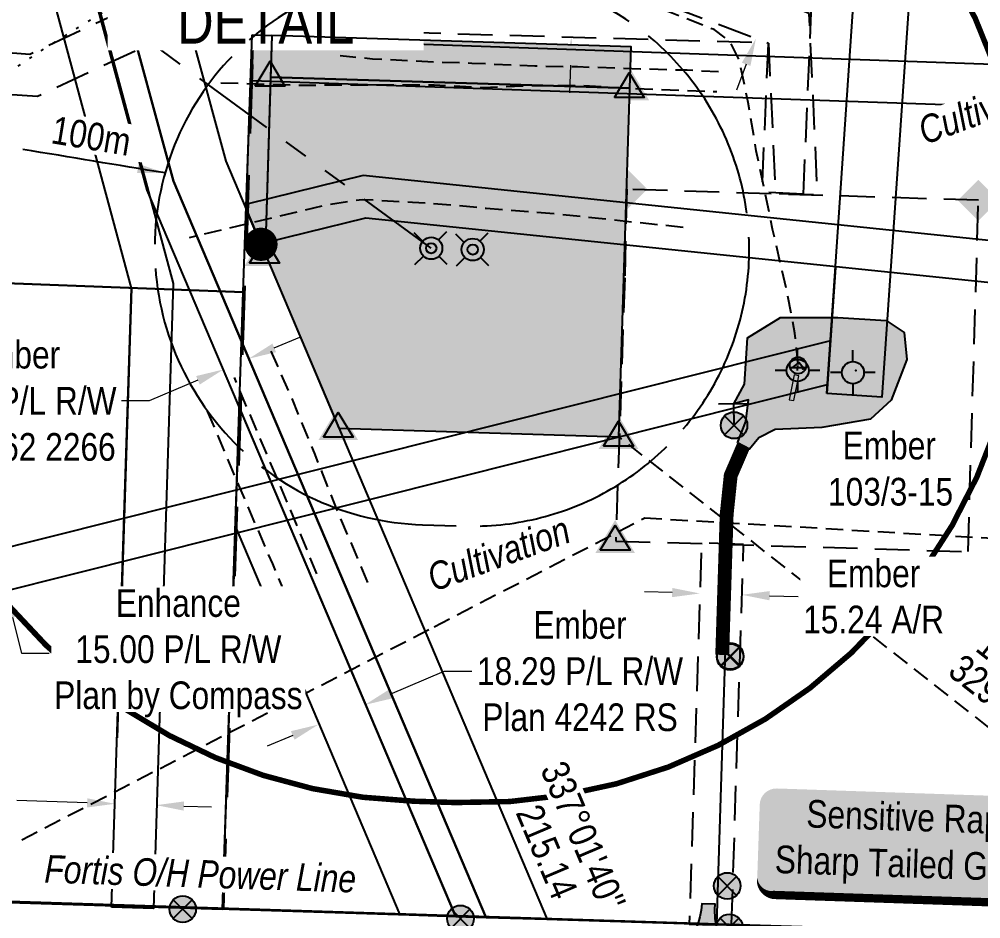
# Model space of a CAD drawing. Extents: x 337584 to 348172, y 5811293 to 5815472.
# Drawn here: x 338047.3 to 338394.9, y 5812002.5 to 5812327.6 of the extents above; entities that cross this region are included whole.
import ezdxf
from ezdxf.enums import TextEntityAlignment as Align

# ---------------------------------------------------------------- set-up
doc = ezdxf.new("R2010")
doc.units = 0
doc.header["$LTSCALE"] = 5
doc.header["$PDSIZE"] = 0.5
for name, pattern in [('foc-ACCESSROAD', [3.75, 2.5, -1.25]), ('foc-BUFFER', [16.75, 15, -1.75]), ('foc-DOT', [1, 0.2, -0.8]), ('foc-DRILLPATH', [14.75, 6, -1.75, 1.75, -1.75, 1.75, -1.75]), ('foc-FLOWLINE', [3.75, 2.5, -1.25]), ('foc-LSD', [8, 5, -3]), ('foc-QUARTERLINE', [33, 25, -3, 2, -3]), ('foc-TIELINE', [1.875, 1.25, -0.625]), ('POWERLINE5', [7.799999999999997, 2.399999999999999, -0.6, 0.6, -0.6, 0.6, -0.6, 2.399999999999999]), ('UG_PIPE', [1.875, 1.25, -0.625])]:
    doc.linetypes.add(name, pattern=pattern)
doc.layers.get('Defpoints').update_dxf_attribs({"color": 9})
for name, color, linetype in [('ABADATA-DRILL', 8, 'foc-DOT'), ('AS-PIPE-AG', 44, 'Continuous'), ('AS-PIPE-UG', 44, 'UG_PIPE'), ('AS-POWER', 104, 'foc-POWER'), ('AS-POWER-EXISTING', 72, 'POWERLINE5'), ('AS-POWER-T', 104, 'Continuous'), ('AS-ROADS', 254, 'Continuous'), ('AS-SYMBOL', 7, 'Continuous'), ('AS-WILDLIFE-BLOCK', 131, 'Continuous'), ('AUX-BUFFER', 7, 'foc-BUFFER'), ('C-AR', 13, 'foc-ACCESSROAD'), ('C-FLOWLINE', 13, 'foc-FLOWLINE'), ('C-RW', 13, 'Continuous'), ('F-RW', 190, 'Continuous'), ('F-WS', 190, 'foc-ACCESSROAD'), ('F-WS-S', 190, 'Continuous'), ('L-BD', 7, 'Continuous'), ('L-DETAIL-T', 3, 'Continuous'), ('L-MON', 1, 'Continuous'), ('L-SEC', 7, 'Continuous'), ('L-SECQ', 8, 'foc-QUARTERLINE'), ('L-SECTION-LSD', 7, 'foc-LSD'), ('L-TIE', 7, 'foc-TIELINE'), ('L-TITLEDB', 4, 'Continuous'), ('P-PDRILLPATH', 12, 'foc-DRILLPATH'), ('P-PROPOSED', 10, 'Continuous'), ('P-PROPOSED-H', 21, 'Continuous'), ('P-TEMP-H', 41, 'Continuous'), ('P-TEMP_WORKSPACE', 46, 'Continuous')]:
    doc.layers.add(name, color=color, linetype=linetype)
for name, color, linetype, lineweight in [('AS-GENERAL', 48, 'Continuous', 18), ('C-AR-T', 13, 'Continuous', 9), ('C-FLOWLINE-T', 13, 'Continuous', 9), ('C-RW-T', 13, 'Continuous', 9), ('F-AR-T', 190, 'Continuous', 9), ('F-RW-T', 190, 'Continuous', 9), ('F-WS-T', 190, 'Continuous', 9), ('T-TEXT', 48, 'Continuous', 18)]:
    doc.layers.add(name, color=color, linetype=linetype, lineweight=lineweight)
doc.layers.add('locations_84f590c8-2a82-4', color=7, linetype='Continuous', plot=False)
doc.styles.add('80', font='ARIALN.TTF', dxfattribs={"height": 10})
doc.styles.add('80CG', font='ARIALN.TTF', dxfattribs={"height": 10})
doc.styles.add('80L', font='ARIALN.TTF', dxfattribs={"height": 10})
doc.styles.add('foc-LtypeFont', font='ARIALN.TTF', dxfattribs={"height": 7.349999999999999})
doc.styles.add('MtXpl_Arial_Narrow', font='ARIALNI.TTF')
doc.linetypes.add('foc-POWER', pattern='A,6,-1,["P",foc-LtypeFont,S=0.2,R=0,X=-0.625,Y=-0.75],-1.239999999999999,4', length=12.24)
doc.linetypes.add('foc-POWER-NOLINE', pattern='A,0,-4,["P",foc-LtypeFont,S=0.2,R=0,X=-0.625,Y=-0.75],-8.24', length=12.24)
doc.dimstyles.new('CG2011', dxfattribs={"dimscale": 5, "dimtxt": 9, "dimasz": 2, "dimexe": 0.2, "dimexo": 0.0625, "dimgap": 0.5, "dimtad": 0, "dimtih": 1, "dimtoh": 1, "dimzin": 0, "dimdsep": 46, "dimtxsty": '80CG', "dimcen": 0.1, "dimse1": 1, "dimse2": 1, "dimclrd": 256, "dimclrt": 256, "dimaunit": 1, "dimadec": 4, "dimazin": 0, "dimtfac": 0.06, "dimtofl": 0, "dimtmove": 0, "dimatfit": 1, "dimfxl": 0.2, "dimtolj": 1, "dimtzin": 0, "dimlwd": -1, "dimarcsym": 0})
doc.dimstyles.new('Compass 5 000', dxfattribs={"dimscale": 5, "dimtxt": 9, "dimasz": 2, "dimexe": 0.2, "dimexo": 0.0625, "dimgap": 0.5, "dimtad": 0, "dimtih": 1, "dimtoh": 1, "dimzin": 0, "dimdsep": 46, "dimtxsty": '80CG', "dimcen": 0.1, "dimse1": 1, "dimse2": 1, "dimclrd": 256, "dimclrt": 256, "dimaunit": 1, "dimadec": 4, "dimazin": 0, "dimtfac": 0.06, "dimtofl": 0, "dimtmove": 0, "dimatfit": 1, "dimfxl": 0.2, "dimtolj": 1, "dimtzin": 0, "dimlwd": -1, "dimarcsym": 0})

# ---------------------------------------------------------------- blocks, each defined once
blk = doc.blocks.new('POWERPOLE')
h = blk.add_hatch(color=255)
edge = h.paths.add_edge_path()
edge.add_arc((0, 0), 0.9600000000000002, 0, 360)
at = {"linetype": 'Continuous'}
for p, q in [((0.678822509938982, -0.678822509938982), (-0.678822509938982, 0.678822509938982)), ((-0.678822509938982, -0.678822509938982), (0.678822509938982, 0.678822509938982))]:
    blk.add_line(p, q, dxfattribs=at)
blk.add_circle((0, 0), 0.9600000000000002, dxfattribs=at)
blk = doc.blocks.new('*U381')
h = blk.add_hatch(color=255)
edge = h.paths.add_edge_path()
edge.add_line((-71.49999999999999, -20), (71.49999999999999, -20))
edge.add_arc((71.49999999999999, -14), 6, 270, 360)
edge.add_line((77.49999999999999, -14), (77.49999999999999, 12.5))
edge.add_arc((71.49999999999999, 12.5), 6, 0, 90)
edge.add_line((71.49999999999999, 18.5), (-71.49999999999999, 18.5))
edge.add_arc((-71.49999999999999, 12.5), 6, 90, 180)
edge.add_line((-77.49999999999999, 12.5), (-77.49999999999999, -14))
edge.add_arc((-71.49999999999999, -14), 6, 180, 270)
at = {"color": 131, "flags": 128}
blk.add_lwpolyline([(-71.49999999999999, -20, 3, 3, 0), (71.49999999999999, -20, 3, 3, 0.414213562373095), (77.49999999999999, -14, 3, 3, 0), (77.49999999999999, 12.5, 3, 0, 0.414213562373095), (71.49999999999999, 18.5, 0, 0, 0), (-71.49999999999999, 18.5, 0, 0, 0.414213562373095), (-77.49999999999999, 12.5, 0, 0, 0), (-77.49999999999999, -14, 0, 3, 0.414213562373095)], format="xyseb", close=True, dxfattribs=at)
at = {"color": 131, "style": '80'}
blk.add_attdef('ENTER_TEXT_001', (-35.98567530695772, -4.996589358799454), '', height=10, dxfattribs=at)
blk = doc.blocks.new('*D388')
at = {"layer": 'C-AR-T', "transparency": 16777216}
for p, q in [((338247.6091068487, 5812345.997399295), (338248.2465243521, 5812367.828407046)), ((338248.2465243521, 5812367.828407046), (338258.2465243521, 5812367.828407046)), ((338246.5876190023, 5812311.012308719), (338246.2957653319, 5812301.016568555))]:
    blk.add_line(p, q, dxfattribs=at)
for points in [[(338245.9431501546, 5812346.046041573), (338249.2750635428, 5812345.948757016), (338247.3172531783, 5812336.001659131)], [(338244.9216623083, 5812311.060950997), (338248.2535756964, 5812310.96366644), (338246.8794726727, 5812321.008048883)]]:
    blk.add_solid(points, dxfattribs=at)
at = {"layer": 'Defpoints', "color": 0, "transparency": 16777216}
for p in [(338174.1727156991, 5812338.13731906), (338247.3172531783, 5812336.001659131), (338173.7349351934, 5812323.143708812)]:
    blk.add_point(p, dxfattribs=at)
at = {"layer": 'C-AR-T', "transparency": 16777216, "insert": (338285.5282433149, 5812367.828407046), "char_height": 10, "attachment_point": 5, "style": '80CG', "bg_fill": 3, "box_fill_scale": 1.1, "bg_fill_color": 256, "bg_fill_true_color": 13158600, "bg_fill_transparency": 0}
blk.add_mtext('\\A1;Enhance\\P15.00 A/R', dxfattribs=at)
blk = doc.blocks.new('*D390')
at = {"layer": 'C-FLOWLINE-T', "transparency": 16777216}
for p, q in [((338322.5331470941, 5812344.252749707), (338350.4858921636, 5812418.391183487)), ((338350.4858921636, 5812418.391183487), (338360.4858921636, 5812418.391183486)), ((338310.1007625312, 5812311.278617207), (338306.5728440967, 5812301.921598905))]:
    blk.add_line(p, q, dxfattribs=at)
for points in [[(338320.9736440436, 5812344.840736112), (338324.0926501446, 5812343.664763301), (338319.0052286596, 5812334.895731404)], [(338308.5412594806, 5812311.866603612), (338311.6602655817, 5812310.690630801), (338313.6286809654, 5812320.63563551)]]:
    blk.add_solid(points, dxfattribs=at)
at = {"layer": 'Defpoints', "color": 0, "transparency": 16777216}
for p in [(338267.393288119, 5812354.355212039), (338262.0167404246, 5812340.095116145), (338319.0052286596, 5812334.895731404)]:
    blk.add_point(p, dxfattribs=at)
at = {"layer": 'C-FLOWLINE-T', "transparency": 16777216, "insert": (338396.1850736099, 5812418.391183486), "char_height": 10, "attachment_point": 5, "style": '80CG', "bg_fill": 3, "box_fill_scale": 1.1, "bg_fill_color": 256, "bg_fill_true_color": 13158600, "bg_fill_transparency": 0}
blk.add_mtext('\\A1;Enhance\\PFlowline R/W', dxfattribs=at)
blk = doc.blocks.new('*D405')
at = {"layer": 'C-RW-T', "transparency": 16777216}
for p, q in [((338036.3386383075, 5812145.262320642), (338033.9031450793, 5812154.96120577)), ((338044.8620692596, 5812111.319390008), (338048.1041999985, 5812098.408225549)), ((338048.1041999985, 5812098.408225549), (338058.1041999983, 5812098.408225549))]:
    blk.add_line(p, q, dxfattribs=at)
for points in [[(338037.9551191623, 5812145.66823618), (338034.7221574525, 5812144.856405105), (338038.7741315358, 5812135.563435514)], [(338046.4785501144, 5812111.725305546), (338043.2455884046, 5812110.91347447), (338042.4265760316, 5812121.018275136)]]:
    blk.add_solid(points, dxfattribs=at)
at = {"layer": 'Defpoints', "color": 0, "transparency": 16777216}
for p in [(338038.7741315358, 5812135.563435514), (338045.7096948039, 5812137.305029227), (338049.3621393, 5812122.75986885)]:
    blk.add_point(p, dxfattribs=at)
at = {"layer": 'C-RW-T', "transparency": 16777216, "insert": (338104.8333950876, 5812098.408225549), "char_height": 10, "attachment_point": 5, "style": '80CG', "bg_fill": 3, "box_fill_scale": 1.1, "bg_fill_color": 256, "bg_fill_true_color": 13158600, "bg_fill_transparency": 0}
blk.add_mtext('\\A1;Enhance\\P15.00 P/L R/W\\PPlan by Compass', dxfattribs=at)
blk = doc.blocks.new('*D407')
at = {"layer": 'Defpoints', "color": 0, "transparency": 16777216}
for p in [(338308.589785613, 5812119.559927159), (338292.6083055693, 5812096.641095581), (338307.8405029225, 5812096.153485295)]:
    blk.add_point(p, dxfattribs=at)
at = {"layer": 'F-AR-T', "transparency": 16777216}
for p, q in [((338283.3627081067, 5812120.367491701), (338273.3678279537, 5812120.687445957)), ((338318.584665766, 5812119.239972902), (338328.8915423757, 5812118.910031074))]:
    blk.add_line(p, q, dxfattribs=at)
for points in [[(338283.4160338161, 5812122.03330506), (338283.3093823973, 5812118.701678342), (338293.3575882597, 5812120.047537445)], [(338318.6379914754, 5812120.905786262), (338318.5313400567, 5812117.574159544), (338308.589785613, 5812119.559927159)]]:
    blk.add_solid(points, dxfattribs=at)
at = {"layer": 'F-AR-T', "transparency": 16777216, "insert": (338356.1732613388, 5812118.910031074), "char_height": 10, "attachment_point": 5, "style": '80CG', "bg_fill": 3, "box_fill_scale": 1.1, "bg_fill_color": 256, "bg_fill_true_color": 13158600, "bg_fill_transparency": 0}
blk.add_mtext('\\A1;Ember\\P15.24 A/R', dxfattribs=at)
blk = doc.blocks.new('*D412')
at = {"layer": 'C-RW-T', "transparency": 16777216}
for p, q in [((338071.8568624763, 5812044.349790416), (338046.4437540677, 5812045.175454332)), ((338106.8360188594, 5812043.213328603), (338116.8307451357, 5812042.888603083))]:
    blk.add_line(p, q, dxfattribs=at)
for points in [[(338071.9109833963, 5812046.015578128), (338071.8027415563, 5812042.684002703), (338081.8515887525, 5812044.025064896)], [(338106.8901397794, 5812044.879116315), (338106.7818979394, 5812041.54754089), (338096.8412925832, 5812043.538054123)]]:
    blk.add_solid(points, dxfattribs=at)
at = {"layer": 'Defpoints', "color": 0, "transparency": 16777216}
for p in [(338083.9287085421, 5812107.95673166), (338098.9184123728, 5812107.469720887), (338081.8515887525, 5812044.025064896)]:
    blk.add_point(p, dxfattribs=at)
at = {"layer": 'C-RW-T', "transparency": 16777216, "insert": (337999.714558979, 5812045.175454332), "char_height": 10, "attachment_point": 5, "style": '80CG', "bg_fill": 3, "box_fill_scale": 1.1, "bg_fill_color": 256, "bg_fill_true_color": 13158600, "bg_fill_transparency": 0}
blk.add_mtext('\\A1;Enhance\\P15.00 P/L R/W\\PPlan by Compass', dxfattribs=at)
blk = doc.blocks.new('*D419')
at = {"layer": 'Defpoints', "color": 0, "transparency": 16777216}
for p in [(338159.0069867156, 5812111.019903115), (338142.1688588893, 5812103.897295076), (338172.230128729, 5812079.759871071)]:
    blk.add_point(p, dxfattribs=at)
at = {"layer": 'F-RW-T', "transparency": 16777216}
for p, q in [((338181.4400397527, 5812083.655707174), (338200.9607509256, 5812091.913060707)), ((338200.9607509256, 5812091.913060707), (338210.9607509261, 5812091.913060707)), ((338146.1820898789, 5812068.741426932), (338136.9721788552, 5812064.845590829))]:
    blk.add_line(p, q, dxfattribs=at)
for points in [[(338180.7907337358, 5812085.190692345), (338182.08934577, 5812082.120722003), (338172.230128729, 5812079.759871071)], [(338145.532783862, 5812070.276412101), (338146.8313958962, 5812067.20644176), (338155.3920009022, 5812072.637263034)]]:
    blk.add_solid(points, dxfattribs=at)
at = {"layer": 'F-RW-T', "transparency": 16777216, "insert": (338250.0466990839, 5812091.913060708), "char_height": 10, "attachment_point": 5, "style": '80CG', "bg_fill": 3, "box_fill_scale": 1.1, "bg_fill_color": 256, "bg_fill_true_color": 13158600, "bg_fill_transparency": 0}
blk.add_mtext('\\A1;Ember\\P18.29 P/L R/W\\PPlan 4242 RS', dxfattribs=at)
blk = doc.blocks.new('*D422')
at = {"layer": 'Defpoints', "color": 0, "transparency": 16777216}
for p in [(338369.4447753379, 5812341.07832193), (338348.971192328, 5812334.713996523), (338368.9171447806, 5812333.35190423)]:
    blk.add_point(p, dxfattribs=at)
at = {"layer": 'F-RW-T', "transparency": 16777216}
for p, q in [((338339.5220586936, 5812343.121719047), (338329.5452945019, 5812343.803023872)), ((338379.4215395296, 5812340.397017106), (338419.6496569382, 5812337.64987285))]:
    blk.add_line(p, q, dxfattribs=at)
for points in [[(338339.6356094977, 5812344.78451308), (338339.4085078897, 5812341.458925015), (338349.4988228853, 5812342.440414224)], [(338379.5350903337, 5812342.059811139), (338379.3079887257, 5812338.734223074), (338369.4447753379, 5812341.07832193)]]:
    blk.add_solid(points, dxfattribs=at)
at = {"layer": 'F-RW-T', "transparency": 16777216, "insert": (338459.1892203761, 5812337.64987285), "char_height": 10, "attachment_point": 5, "style": '80CG', "bg_fill": 3, "box_fill_scale": 1.1, "bg_fill_color": 256, "bg_fill_true_color": 13158600, "bg_fill_transparency": 0}
blk.add_mtext('\\A1;Ember\\P20.00 P/L R/W\\PPlan 074 0143', dxfattribs=at)
blk = doc.blocks.new('*D432')
at = {"layer": 'Defpoints', "color": 0, "transparency": 16777216}
for p in [(338161.8245800317, 5812181.958083546), (338143.2135551053, 5812174.107531956), (338261.8502221487, 5811944.830832355)]:
    blk.add_point(p, dxfattribs=at)
at = {"layer": 'F-RW-T', "transparency": 16777216}
for p, q in [((338271.06403654, 5811948.717427827), (338280.2778509308, 5811952.604023299)), ((338234.0253828315, 5811933.093685294), (338216.6861948783, 5811925.779623328)), ((338216.6861948783, 5811925.779623328), (338206.6861948778, 5811925.779623329))]:
    blk.add_line(p, q, dxfattribs=at)
for points in [[(338270.4162706279, 5811950.25306356), (338271.7118024521, 5811947.181792095), (338261.8502221487, 5811944.830832355)], [(338233.3776169193, 5811934.629321026), (338234.6731487436, 5811931.558049561), (338243.2391972223, 5811936.980280765)]]:
    blk.add_solid(points, dxfattribs=at)
at = {"layer": 'F-RW-T', "transparency": 16777216, "insert": (338167.1466314411, 5811925.779623328), "char_height": 10, "attachment_point": 5, "style": '80CG', "bg_fill": 3, "box_fill_scale": 1.1, "bg_fill_color": 256, "bg_fill_true_color": 13158600, "bg_fill_transparency": 0}
blk.add_mtext('\\A1;Ember\\P20.00 P/L R/W\\PPlan 072 1293', dxfattribs=at)
blk = doc.blocks.new('*D433')
at = {"layer": 'Defpoints', "color": 0, "transparency": 16777216}
for p in [(338123.5473816737, 5812220.761798227), (338114.3792273125, 5812216.867233131), (338121.1242183112, 5812200.988921404)]:
    blk.add_point(p, dxfattribs=at)
at = {"layer": 'F-RW-T', "transparency": 16777216}
for p, q in [((338139.4963685316, 5812208.793276804), (338148.7003643913, 5812212.703067107)), ((338111.9202224514, 5812197.079131101), (338094.3287794697, 5812189.606414442)), ((338094.3287794697, 5812189.606414442), (338084.3287794697, 5812189.606414442))]:
    blk.add_line(p, q, dxfattribs=at)
for points in [[(338138.8447368143, 5812210.327276113), (338140.1480002489, 5812207.259277493), (338130.2923726724, 5812204.8834865)], [(338111.2685907341, 5812198.613130411), (338112.5718541688, 5812195.54513179), (338121.1242183112, 5812200.988921404)]]:
    blk.add_solid(points, dxfattribs=at)
at = {"layer": 'F-RW-T', "transparency": 16777216, "insert": (338045.2428313112, 5812189.606414442), "char_height": 10, "attachment_point": 5, "style": '80CG', "bg_fill": 3, "box_fill_scale": 1.1, "bg_fill_color": 256, "bg_fill_true_color": 13158600, "bg_fill_transparency": 0}
blk.add_mtext('\\A1;Ember\\P10.00 P/L R/W\\PPlan 062 2266', dxfattribs=at)
blk = doc.blocks.new('RISER')
h = blk.add_hatch(color=255)
h.dxf.hatch_style = 1
edge = h.paths.add_edge_path()
edge.add_arc((0, 0), 0.7000000000000001, 0, 360)
blk.add_hatch(color=48).paths.add_polyline_path([(0.5809894393423747, -0.1498374831999172), (-0.5809055220925075, -0.1501624933266612, 0.7745966773228882)])
at = {"color": 48}
blk.add_line((-0.5809055220925075, -0.1501624933266612), (0.5809894393423747, -0.1498374831996898), dxfattribs=at)
blk.add_circle((0, 0), 0.6000000000000001, dxfattribs=at)
blk = doc.blocks.new('*U378')
at = {"color": 72}
blk.add_line((1.099963675909533, 0.008939333285472575), (-1.099963675909533, -0.008939333285472575), dxfattribs=at)
at = {"layer": 'AS-SYMBOL', "color": 72, "flags": 128}
blk.add_lwpolyline([(0.0126000000075625, -1.550399999886064), (0, 0)], dxfattribs=at)
blk = doc.blocks.new('Gabd')
for p, q in [((0, 0.8077887898252811), (0, 1.615577579648743)), ((-0.8077887898243716, 0), (-1.615577579648743, 0)), ((1.615577579648743, 0), (0.8077887898243716, 0)), ((0, -0.8077887898252811), (0, -1.615577579648743))]:
    blk.add_line(p, q)
blk.add_circle((0, 0), 0.8)
blk = doc.blocks.new('TRIA')
blk.add_hatch(color=255).paths.add_polyline_path([(-0.0414550714867801, 1.521379340009161), (-1.474693147280959, -0.867350786313807), (1.391783004306489, -0.867350786313807)])
blk = doc.blocks.new('TRIAA')
blk.add_blockref('TRIA', (0, 0))
blk = doc.blocks.new('TRIB')
at = {"color": 1}
blk.add_lwpolyline([(-1.121455071486707, -0.6673507863138184), (-0.0414550714867801, 1.132649213686192), (1.038544928513147, -0.6673507863138184)], close=True, dxfattribs=at)
blk = doc.blocks.new('TRIBB')
blk.add_blockref('TRIB', (0, 0))
blk = doc.blocks.new('TRICC')
for name in ['TRIAA', 'TRIBB']:
    blk.add_blockref(name, (0, 0))
blk = doc.blocks.new('plspike')
blk.add_blockref('TRICC', (0, 0))
blk = doc.blocks.new('fdia')
at = {"color": 255, "const_width": 1}
blk.add_lwpolyline([(-0.5, 0, 1), (0.5, 0, 1)], format="xyb", close=True, dxfattribs=at)
blk = doc.blocks.new('Fdiaa')
blk.add_blockref('fdia', (0, 0))
blk = doc.blocks.new('fdib')
at = {"color": 1, "const_width": 1.6}
blk.add_lwpolyline([(-0.3999999999996362, 0, 0.9999999999999998), (0.3999999999996362, 0, 1)], format="xyb", close=True, dxfattribs=at)
at = {"color": 1}
blk.add_circle((0, 0), 0.8, dxfattribs=at)
blk = doc.blocks.new('Fdibb')
blk.add_blockref('fdib', (0, 0))
blk = doc.blocks.new('fdicc')
for name in ['Fdibb', 'Fdiaa']:
    blk.add_blockref(name, (0, 0))
blk = doc.blocks.new('FDI')
blk.add_blockref('fdicc', (0, 0))
blk = doc.blocks.new('SMONA')
blk.add_hatch(color=255).paths.add_polyline_path([(0.0002766254110043, -1.485921248333426), (1.485921248333426, -0.0002766254110327), (-0.0002766254110043, 1.485921248333426), (-1.485921248333426, 0.0002766254110043)])
blk = doc.blocks.new('SMONAA')
blk.add_blockref('SMONA', (0, 0))
blk = doc.blocks.new('SMONB')
at = {"color": 1}
blk.add_solid([(-0.0002766254110043, 1.203078535858793), (1.203078535858793, -0.0002766254110185), (-1.203078535858793, 0.0002766254110043), (0.0002766254110043, -1.203078535858793)], dxfattribs=at)
blk = doc.blocks.new('SMONBB')
blk.add_blockref('SMONB', (0, 0))
blk = doc.blocks.new('SMONCC')
for name in ['SMONAA', 'SMONBB']:
    blk.add_blockref(name, (0, 0))
blk = doc.blocks.new('FDIBAR')
blk.add_blockref('SMONCC', (0, 0))
blk = doc.blocks.new('WC')
at = {"layer": 'L-MON'}
h = blk.add_hatch(color=255, dxfattribs=at)
h.dxf.hatch_style = 1
edge = h.paths.add_edge_path()
edge.add_arc((1e-16, -3.47e-14), 0.9, 0, 360)
at = {"layer": 'L-MON', "color": 240, "flags": 128}
for points in [[(-0.6221317521915455, 0.5029434191984639), (-1.231742929986921, 1.120400313844549)], [(0.5200624085104745, 0.6078939802747209), (1.126191209577769, 1.206321004927269)], [(-1.178786742863962, -1.184577638598091), (-0.5588098224687501, -0.5724784557627332)], [(1.15915571353878, -1.184577638598091), (0.5567817565693919, -0.5744511080601575)]]:
    blk.add_lwpolyline(points, dxfattribs=at)
at = {"layer": 'L-MON', "color": 240}
for radius in [0.8, 0.3730220647719884]:
    blk.add_circle((1e-16, -3.47e-14), radius, dxfattribs=at)

msp = doc.modelspace()

# ---------------------------------------------------------------- hatches: boundary and pattern name
at = {"layer": 'AS-ROADS'}
h = msp.add_hatch(color=256, dxfattribs=at)
h.dxf.hatch_style = 1
h.paths.add_polyline_path([(338306.959, 5812174.504999943), (338309.976, 5812182.146999943), (338310.909, 5812190.054999943), (338305.66, 5812188.554999943), (338309.502, 5812195.658999935), (338310.639, 5812212.429999943), (338322.466, 5812219.813999912), (338343.253, 5812219.791999944), (338360.761, 5812218.701999943), (338367.2259999995, 5812214.390999935), (338368.136, 5812204.576999943), (338362.471, 5812189.871999944), (338355.0360000018, 5812182.979999944), (338337.483, 5812179.964999943), (338320.577, 5812179.248999936), (338314.657, 5812176.238999944), (338311.283, 5812172.203999943)])
h = msp.add_hatch(color=256, dxfattribs=at)
h.dxf.hatch_style = 1
h.paths.add_polyline_path([(338322.86, 5811988.889999947), (338311.837, 5811993.328999947), (338306.704, 5811993.449999948), (338303.316, 5811994.383999947), (338301.8990000017, 5811995.446999947), (338300.491, 5811997.265999948), (338299.326, 5811999.589999947), (338298.933, 5812002.423999947), (338298.812, 5812005.892999948), (338298.939, 5812007.793999948), (338294.0210000017, 5812007.835999947), (338293.837, 5812005.631999948), (338293.387, 5812003.207999947), (338292.593, 5812000.554999947), (338291.412, 5811998.142999947), (338290.25, 5811997.112999947), (338288.518, 5811996.121999947), (338286.231, 5811995.143999947), (338283.048, 5811994.544999948), (338277.172, 5811994.532999948), (338256.551854139, 5811991.427311406)])
at = {"layer": 'P-PROPOSED-H'}
h = msp.add_hatch(color=256, dxfattribs=at)
h.dxf.hatch_style = 1
h.paths.add_polyline_path([(338136.1613945584, 5812242.789850055), (338162.8541433697, 5812179.820208738), (338264.1224838132, 5812176.636305988), (338268.0828047399, 5812302.5996784), (338138.1702482319, 5812306.684162692)])
at = {"layer": 'P-TEMP-H'}
h = msp.add_hatch(color=256, dxfattribs=at)
h.dxf.hatch_style = 1
h.paths.add_polyline_path([(338131.4978346341, 5812321.898089227), (338138.6415165503, 5812321.673490025), (338136.1613945584, 5812242.789850057), (338129.3515629766, 5812258.854611884)])
h = msp.add_hatch(color=256, dxfattribs=at)
h.dxf.hatch_style = 1
h.paths.add_polyline_path([(338138.1702482319, 5812306.684162694), (338268.0828047399, 5812302.599678402), (338268.5540730582, 5812317.589005723), (338138.6415165503, 5812321.673490025)])

# ---------------------------------------------------------------- linework, layer by layer
at = {"flags": 128}
msp.add_lwpolyline([(338326.724, 5812201.552999992), (338329.241, 5812203.573), (338331.272, 5812201.025)], dxfattribs=at)
at = {"layer": 'ABADATA-DRILL', "flags": 128}
msp.add_lwpolyline([(337926.4073392073, 5812214.134837699), (337920.827385275, 5812214.228942004), (337920.9706278841, 5812214.324297652), (337921.5864602728, 5812214.794258281), (337924.5681068982, 5812216.916944236), (337927.0882435638, 5812218.394691298), (337930.1713773902, 5812219.953830506), (337933.8063687889, 5812221.865033873), (337937.9042805076, 5812224.161073494), (337942.5853076768, 5812226.537956027), (337947.6523218888, 5812229.092141102), (337952.9789743357, 5812232.238152663), (337958.6862099678, 5812236.00194755), (337964.5931968896, 5812240.359435465), (337970.6798182717, 5812245.311392105), (337976.8200485025, 5812250.671828799), (337983.1703034546, 5812256.335390159), (337989.6408336643, 5812262.005010314), (337995.7972764059, 5812267.554969864), (338002.3639299946, 5812273.711720401), (338009.2933082783, 5812280.246604674), (338016.4031687994, 5812286.795694481), (338023.6591533258, 5812292.919712389), (338028.9474639369, 5812297.027487263), (338033.228037184, 5812300.308056438), (338036.3901850727, 5812302.745140731), (338040.3526536934, 5812305.786054983), (338044.3531039415, 5812308.765713983), (338048.430577008, 5812311.6527718), (338052.5653533752, 5812314.457898448), (338056.7574331328, 5812317.181094078), (338060.9682412398, 5812319.863708865), (338065.2082854533, 5812322.525212622), (338069.4574689576, 5812325.156582679), (338073.7254997725, 5812327.757164918), (338078.0219878891, 5812330.306826248), (338082.356386614, 5812332.795124225), (338086.7382380423, 5812335.20192804), (338091.1576739472, 5812337.537471347), (338095.6150850835, 5812339.811538179), (338100.0999034053, 5812342.00488346), (338104.6227008763, 5812344.136863667), (338109.1731605104, 5812346.197910911), (338113.7612695706, 5812348.18758469), (338123.0025413095, 5812352.014841973), (338127.6647051664, 5812353.822070494), (338132.3635328947, 5812355.528011358), (338137.079699371, 5812357.153229297), (338141.8428581733, 5812358.687061441), (338146.6324894625, 5812360.10970007), (338151.4396651321, 5812361.4619627), (338156.2741711717, 5812362.733173412), (338161.1354196792, 5812363.90342408), (338166.0230847329, 5812364.962817422), (338170.928678213, 5812365.961396535), (338175.832301421, 5812366.900262617), (338180.7539893204, 5812367.778310099), (338185.6839562267, 5812368.606214956), (338190.6306762347, 5812369.333489366), (338195.5850087052, 5812369.990381635), (338200.5564245902, 5812370.556652139), (338214.5176774174, 5812371.576735778)], dxfattribs=at)
at = {"layer": 'AS-GENERAL', "flags": 128}
msp.add_lwpolyline([(338325.593, 5812190.064), (338327.395, 5812189.726999992), (338329.164, 5812198.664), (338327.427, 5812199.013)], close=True, dxfattribs=at)
at = {"layer": 'AS-PIPE-AG', "flags": 128}
msp.add_lwpolyline([(338328.7080000007, 5812200.681), (338328.837, 5812202.395)], dxfattribs=at)
at = {"layer": 'AS-PIPE-UG', "flags": 128}
for points in [[(338328.924, 5812202.744), (338327.725, 5812214.065), (338324.816, 5812229.175), (338319.673, 5812251.747), (338313.747, 5812280.01), (338310.856, 5812297.448), (338307.614, 5812312.681), (338304.329, 5812319.572), (338298.477, 5812323.824), (338282.811, 5812329.955), (338260.801, 5812338.626), (338245.056, 5812345.642), (338217.004, 5812358.989)], [(338300.156, 5812308.557), (338288.747, 5812309.104), (338271.933, 5812309.565), (338249.122, 5812310.312), (338233.652, 5812310.595), (338210.924, 5812311.628), (338197.628, 5812312), (338175.079, 5812313.195), (338163.306, 5812314.316)], [(338120.228, 5812304.637), (338149.602, 5812303.733), (338164.264, 5812303.908), (338197.282, 5812303.915), (338215.129, 5812302.858), (338233.665, 5812303.674), (338251.1110000017, 5812303.657), (338267.16, 5812302.601), (338299.455, 5812301.407)], [(338287.339, 5812252.331), (338268.898, 5812254.239), (338256.754, 5812255.576), (338242.247, 5812257.079), (338216.1630000017, 5812259.115), (338205.929, 5812260.243), (338189.469, 5812261.380000027), (338171.303, 5812262.331), (338159.422, 5812260.588), (338144.1, 5812256.993), (338108.691, 5812248.539)], [(338138.281, 5812207.646), (338145.728, 5812190.725), (338153.874, 5812170.88), (338162.159, 5812150.18), (338173.469, 5812123.458)], [(338154.901, 5812127.088), (338145.469, 5812150.072), (338136.69, 5812170.691999991), (338125.089, 5812198.047)], [(338147.1609999995, 5812111.085999992), (338138.931, 5812130.715), (338127.888, 5812156.379), (338115.267, 5812186.27)]]:
    msp.add_lwpolyline(points, dxfattribs=at)
at = {"layer": 'AS-PIPE-UG'}
msp.add_lwpolyline([(337747.5353688849, 5812034.199719847), (337778.0465339118, 5812033.491659462), (338031.6030509977, 5812022.427408327), (338197.3310341873, 5812108.028949197), (338273.424410354, 5812147.332572672), (338501.4868527232, 5812134.067457899), (338631.2801852839, 5812196.562436728)], dxfattribs=at)
at = {"layer": 'AS-POWER', "flags": 128}
msp.add_lwpolyline([(338299.4919930519, 5812000.536309999), (338303.8852351707, 5812137.774454561)], dxfattribs=at)
at = {"layer": 'AS-POWER', "linetype": 'foc-POWER-NOLINE', "flags": 128}
msp.add_lwpolyline([(337597.2565641708, 5812022.385735466), (337904.1520000018, 5812013.341), (338624.3665007694, 5811990.291964992)], dxfattribs=at)
at = {"layer": 'AS-ROADS', "flags": 128}
for points in [[(338306.959, 5812174.505), (338309.976, 5812182.147), (338310.909, 5812190.055), (338305.66, 5812188.555), (338309.502, 5812195.658999992), (338310.639, 5812212.43), (338322.466, 5812219.813999992), (338343.253, 5812219.792), (338360.761, 5812218.702), (338367.2259999995, 5812214.390999991), (338368.136, 5812204.577), (338362.471, 5812189.872), (338355.0360000018, 5812182.98), (338337.483, 5812179.965), (338320.577, 5812179.248999994), (338314.657, 5812176.239), (338311.283, 5812172.204)], [(338322.86, 5811988.89), (338311.837, 5811993.329), (338306.704, 5811993.45), (338303.316, 5811994.384), (338301.8990000017, 5811995.447), (338300.491, 5811997.266), (338299.326, 5811999.59), (338298.933, 5812002.424), (338298.812, 5812005.893), (338298.939, 5812007.794), (338294.0210000017, 5812007.836), (338293.837, 5812005.632), (338293.387, 5812003.208), (338292.593, 5812000.555), (338291.412, 5811998.143), (338290.25, 5811997.113), (338290.25, 5811997.113), (338288.518, 5811996.122), (338286.231, 5811995.144), (338283.048, 5811994.545), (338277.172, 5811994.533), (338256.551854139, 5811991.427311459)]]:
    msp.add_lwpolyline(points, close=True, dxfattribs=at)
at = {"layer": 'AS-ROADS', "const_width": 4.998911449999978, "flags": 128}
msp.add_lwpolyline([(338301.441, 5812097.834), (338303.047, 5812148.511), (338304.515, 5812162.662), (338309.1210000013, 5812173.354499992)], dxfattribs=at)
at = {"layer": 'C-AR', "flags": 128}
for points in [[(338330.8202727023, 5812264.36434588), (338333.8029036819, 5812333.476467967), (338105.3898869931, 5812340.145626676), (338051.0881859528, 5812314.868398649), (337910.5992296184, 5812324.594537067)], [(338330.8202727023, 5812264.36434588), (338315.8342217874, 5812265.011090017), (338318.1610295015, 5812318.926783874), (338108.5011749308, 5812325.048391421), (338053.9113551372, 5812299.637045219), (337910.053189417, 5812309.596436144)]]:
    msp.add_lwpolyline(points, dxfattribs=at)
at = {"layer": 'C-FLOWLINE', "flags": 128}
msp.add_lwpolyline([(337959.3510134088, 5812414.52685971), (338074.8326034832, 5812410.669987957), (338318.1610295015, 5812318.926783874), (338320.6481748063, 5812264.689655135), (338335.9265963654, 5812264.201042843), (338332.9254338766, 5812329.647334201), (338077.8553993642, 5812425.817529446), (337959.8597176163, 5812429.758367187)], dxfattribs=at)
at = {"layer": 'C-RW', "flags": 128}
for points in [[(338630.7573035602, 5812180.962207913), (338552.397, 5812290.715999992), (338131.3800000014, 5812305.304), (338132.0520000018, 5812320.688999992), (338560.376, 5812305.687), (338631.597809486, 5812206.038786721)], [(338631.8842114087, 5812214.583616814), (338524.1379999995, 5812234.497999991), (338171.6800000001, 5812271.07), (338130.0290000019, 5812260.838), (338129.5059999995, 5812245.243), (338172.6059999995, 5812255.808), (338522.0050000018, 5812219.621), (338631.3766105295, 5812199.439293626)]]:
    msp.add_lwpolyline(points, dxfattribs=at)
msp.add_lwpolyline([(337888.3083707637, 5812229.131733746), (337889.1060248753, 5812192.289119794), (337957.38501739, 5812099.663435128), (338339.4734691566, 5812195.60990985), (338340.5446935939, 5812211.341233751), (337963.4881653772, 5812116.658328552), (337903.9964127533, 5812197.363449057), (337903.3015915938, 5812229.456341665)], close=True, dxfattribs=at)
at = {"layer": 'F-RW'}
for p, q in [((338342.401, 5812237.861), (338339.2460000013, 5812192.327)), ((338087.905, 5812230.343), (338082.711, 5812067.895999991))]:
    msp.add_line(p, q, dxfattribs=at)
at = {"layer": 'F-RW', "flags": 128}
for points in [[(338080.6382803831, 5812006.680648707), (338087.905, 5812230.343), (338048.319, 5812377.12999997), (337928.0040000001, 5812384.513999969), (337928.9230000019, 5812399.35399997), (338060.0790000019, 5812391.550000001), (338102.972, 5812232.077999969), (338095.8685443177, 5812006.185822239)], [(338339.2460000013, 5812192.327), (338352.5430000019, 5812387.008999969), (338372.5079999999, 5812385.93499996), (338359.1909999999, 5812190.925999968)], [(338205.137537485, 5812003.214058318), (338093.5709345731, 5812265.851814242), (338075.9779345731, 5812330.705814272), (337951.8779345732, 5812372.308814241), (337955.1349345731, 5812381.798814242), (338084.2129345731, 5812338.57481424), (338103.0529345726, 5812268.988814242), (338216.1430630971, 5812002.86797611)], [(338216.1430630971, 5812002.86797611), (338103.0529345726, 5812268.988814242), (338084.2129345731, 5812338.57481424), (338045.2899345727, 5812351.688814234), (337952.9209345731, 5812361.897814242), (337955.1349345731, 5812381.798814242), (338049.7259345732, 5812371.335814242), (338100.7679345726, 5812354.188814234), (338122.0089345726, 5812276.313814242), (338238.1574155502, 5812002.175707885)], [(338185.0084311406, 5812003.847042675), (338125.467, 5812144.360999991), (338126.9116375498, 5812186.990836785), (338205.137537485, 5812003.214058318)]]:
    msp.add_lwpolyline(points, close=True, dxfattribs=at)
at = {"layer": 'F-WS'}
msp.add_lwpolyline([(338266.2104976961, 5812234.119254836), (338262.949, 5812138.992), (338390.3312825735, 5812135.176110329), (338394.066, 5812262.127), (338266.936, 5812266.124), (338266.2104976961, 5812234.119254836)], dxfattribs=at)
at = {"layer": 'F-WS', "flags": 128}
msp.add_lwpolyline([(338309.1728656988, 5812137.774454561), (338293.9406683436, 5812138.262064808), (338289.5328571135, 5812000.568803541), (338304.8428544491, 5812000.078702737)], close=True, dxfattribs=at)
at = {"layer": 'L-SEC'}
msp.add_lwpolyline([(338624.3657533749, 5811990.030914564), (337717.5512353436, 5812018.546805662), (337749.2250154382, 5812923.316079608)], dxfattribs=at)
at = {"layer": 'L-SECQ'}
msp.add_line((338125.467, 5812144.360999991), (338120.74, 5812005.902999992), dxfattribs=at)
at = {"layer": 'L-SECTION-LSD', "flags": 128}
msp.add_lwpolyline([(338121.2305863341, 5812006.406092587), (338149.1082620528, 5812810.196601413)], dxfattribs=at)
at = {"layer": 'L-TIE'}
for p, q in [((338136.1722015981, 5812242.706924566), (338134.699, 5812246.229)), ((338523.19, 5811973.09), (338264.1224838132, 5812176.636306008))]:
    msp.add_line(p, q, dxfattribs=at)
at = {"layer": 'L-TITLEDB', "flags": 128}
for points in [[(337727.5970756823, 5812018.230901931), (338120.74, 5812005.902999992), (338128.308, 5812228.923), (337899.314, 5812237.598), (337902.4400000001, 5812321.85000003), (337898.3350000001, 5812321.995), (337901.6880000001, 5812416.326000031), (337741.6974404523, 5812421.011333108)], [(338128.308, 5812228.923), (338134.472, 5812407.958), (337901.6880000001, 5812416.326000031), (337898.3350000001, 5812321.995), (337902.4400000001, 5812321.85000003), (337899.314, 5812237.598)]]:
    msp.add_lwpolyline(points, close=True, dxfattribs=at)
at = {"layer": 'locations_84f590c8-2a82-4'}
for p in [(338330.5505389197, 5812201.258141249), (338330.5505389197, 5812201.258141249), (338330.5505389197, 5812201.258141249), (338349.7170892425, 5812200.627170313)]:
    msp.add_point(p, dxfattribs=at)
at = {"layer": 'P-PDRILLPATH', "flags": 128}
msp.add_lwpolyline([(338196.2552045556, 5812244.81837699), (337817, 5812523)], dxfattribs=at)
at = {"layer": 'P-PROPOSED', "flags": 128}
msp.add_lwpolyline([(338136.1613945584, 5812242.789850077), (338162.8541433697, 5812179.820208759), (338264.1224838132, 5812176.636306008), (338268.0828047399, 5812302.59967842), (338138.1702482319, 5812306.684162714), (338136.1613945584, 5812242.789850077)], close=True, dxfattribs=at)

# ---------------------------------------------------------------- block references
at = {"layer": 'AS-POWER-EXISTING'}
for p, xscale, yscale, zscale in [((338305.723, 5812180.803000029), 4.999999999999956, 4.999999999999956, 4.999999999999956), ((338304.297, 5812097.091), 4.999999999999974, 4.999999999999974, 4.999999999999974), ((338304.367, 5812097.429), 4.999999999999956, 4.999999999999956, 4.999999999999956), ((338303.272, 5812014.333), 4.999999999999974, 4.999999999999974, 4.999999999999974), ((338106.404, 5812005.967999992), 4.999999999999927, 4.999999999999927, 4.999999999999927), ((338206.823, 5812002.528), 4.999999999999974, 4.999999999999974, 4.999999999999974), ((338304.075, 5811999.303), 4.999999999999974, 4.999999999999974, 4.999999999999974)]:
    msp.add_blockref('POWERPOLE', p, dxfattribs=dict(at, xscale=xscale, yscale=yscale, zscale=zscale))
at = {"layer": 'AS-SYMBOL', "xscale": 4.999999999999956, "yscale": 4.999999999999956, "zscale": 4.999999999999956}
for name, p in [('RISER', (338328.845, 5812202.455)), ('*U378', (338305.66, 5812188.555))]:
    msp.add_blockref(name, p, dxfattribs=at)
at = {"layer": 'AS-WILDLIFE-BLOCK'}
ref = msp.add_blockref('*U381', (338392.0259760281, 5812028.653034035), dxfattribs=dict(at, xscale=0.99978226, yscale=0.99978226, zscale=0.99978226, rotation=358.0538888888889))
ref.add_attrib('ENTER_TEXT_001', 'Sensitive Raptor Range', (338331.7323475172, 5812035.506803617), dxfattribs={"layer": '0', "color": 131, "height": 9.997822900000001, "rotation": 358.0538888888889, "style": '80'})
ref.add_attrib('ENTER_TEXT_002', 'Sharp Tailed Grouse Range', (338320.340273593, 5812019.043824341), dxfattribs={"layer": '0', "color": 131, "height": 9.997822900000001, "rotation": 358.0538888888889, "style": '80'})
at = {"layer": 'F-WS-S'}
for p, xscale, yscale, zscale in [((338328.702, 5812200.636), 4.999999999999927, 4.999999999999927, 4.999999999999927), ((338328.702, 5812200.636), 4.999999999999931, 4.999999999999931, 4.999999999999931), ((338348.691, 5812199.86), 4.998911300000001, 4.998911300000001, 4.998911300000001)]:
    msp.add_blockref('Gabd', p, dxfattribs=dict(at, xscale=xscale, yscale=yscale, zscale=zscale))
at = {"layer": 'L-MON', "color": 6, "xscale": 4.998911300000001, "yscale": 4.998911300000001, "zscale": 4.998911300000001}
for name, p in [('plspike', (338138.177, 5812306.692)), ('FDIBAR', (338394.066, 5812262.127))]:
    msp.add_blockref(name, p, dxfattribs=at)
at = {"layer": 'L-MON', "color": 3, "xscale": 4.998911300000001, "yscale": 4.998911300000001, "zscale": 4.998911300000001}
msp.add_blockref('FDIBAR', (338266.936, 5812266.124), dxfattribs=at)
at = {"layer": 'L-MON', "xscale": 4.998911300000001, "yscale": 4.998911300000001, "zscale": 4.998911300000001}
for p in [(338196.2552045556, 5812244.81837699), (338211.2445269581, 5812244.346951936)]:
    msp.add_blockref('WC', p, dxfattribs=at)

# ---------------------------------------------------------------- texts
at = {"layer": 'F-WS-T', "insert": (338344.4615444645, 5812178.485136153), "char_height": 9.999999999999854, "attachment_point": 1, "style": '80L'}
msp.add_mtext_dynamic_manual_height_columns('\\pi0.50362;Ember\\P\\pi-4.76241;103/3-15', width=33.99495225102314, gutter_width=49.99999999999971, heights=[0], dxfattribs=at)
at = {"layer": 'L-BD', "style": '80L'}
for s, rotation, p in [("128°09'25''", 321.8436999999956, (338417.9301881249, 5812085.98849202)), ('329.54 (Tie)', 321.8436999999956, (338409.1283282544, 5812074.785753838)), ('215.14', 292.9693000000041, (338238.0827781729, 5812026.701844802))]:
    msp.add_text(s, height=9.997822600000001, rotation=rotation, dxfattribs=at).set_placement(p, align=Align.MIDDLE)

# ---------------------------------------------------------------- leaders
at = {"layer": 'AUX-BUFFER', "path_type": 1}
msp.add_leader([(338100.0458330872, 5812272.010333811), (338048.5784331525, 5812280.512030653)], dimstyle='CG2011', override={"dimasz": 2, "dimgap": 0.5, "dimtad": 0}, dxfattribs=at)

# ---------------------------------------------------------------- next in the draw order: texts
at = {"layer": 'L-DETAIL-T', "linetype": 'Continuous', "insert": (338136.4292096859, 5812388.654777928), "char_height": 15.99651615999996, "width": 109.4513061292398, "attachment_point": 2, "line_spacing_factor": 1.010641200549435, "style": '80CG', "bg_fill": 3, "box_fill_scale": 1.15, "bg_fill_color": 256, "bg_fill_true_color": 256, "bg_fill_transparency": 0}
msp.add_mtext('SEE PAD SITE DETAIL', dxfattribs=at)

# ---------------------------------------------------------------- next in the draw order: linework, layer by layer
at = {"layer": 'AUX-BUFFER', "color": 251, "linetype": 'foc-BUFFER', "const_width": 1.999564519999993, "flags": 128}
msp.add_lwpolyline([(338189.9695371679, 5812044.960744957), (338204.958859572, 5812044.489319903, 0.4142135623730949), (338411.1021589913, 5812238.061284549, 0.414213562373095), (338217.5301943458, 5812444.204583969), (338202.5408719433, 5812444.676009024, 0.4142135623730951), (337996.3975725223, 5812251.104044378, 0.4142135623730951)], format="xyb", close=True, dxfattribs=at)
at = {"layer": 'AUX-BUFFER', "color": 251, "linetype": 'foc-BUFFER', "flags": 128}
msp.add_lwpolyline([(338199.3980382495, 5812344.747193007, 0.9999999999999999), (338193.1123708617, 5812144.889560973), (338208.1016932642, 5812144.41813592, 0.9999999999999999), (338214.387360652, 5812344.275767979)], format="xyb", close=True, dxfattribs=at)
at = {"layer": 'P-TEMP_WORKSPACE', "flags": 128}
for points in [[(338131.4978346341, 5812321.898089247), (338138.6415165503, 5812321.673490045), (338136.1613945584, 5812242.789850077), (338129.3515629766, 5812258.854611903)], [(338138.1702482319, 5812306.684162714), (338268.0828047399, 5812302.59967842), (338268.5540730582, 5812317.589005752), (338138.6415165503, 5812321.673490045)]]:
    msp.add_lwpolyline(points, close=True, dxfattribs=at)

# ---------------------------------------------------------------- next in the draw order: texts
at = {"layer": 'AUX-BUFFER', "insert": (338060.0483052167, 5812292.68288582), "char_height": 9.997822599999997, "width": 34.09437045003079, "attachment_point": 1, "rotation": 350.6202374857108, "style": '80L', "bg_fill": 3, "box_fill_scale": 1.15, "bg_fill_color": 256, "bg_fill_true_color": 256, "bg_fill_transparency": 0}
msp.add_mtext('100m', dxfattribs=at)
at = {"layer": 'L-BD', "insert": (338255.8410244622, 5812034.287805905), "char_height": 9.997822600000001, "width": 56.29510661890571, "attachment_point": 2, "rotation": 292.9693, "style": '80L', "bg_fill": 3, "box_fill_scale": 1.15, "bg_fill_color": 256, "bg_fill_true_color": 256, "bg_fill_transparency": 0}
msp.add_mtext("337°01'40''", dxfattribs=at)

# ---------------------------------------------------------------- next in the draw order: dimensions: what is measured, and where the dimension line sits
at = {"layer": 'C-AR-T'}
dim = msp.add_linear_dim(base=(338247.3172531783, 5812336.001659131), p1=(338173.7349351935, 5812323.143708813), p2=(338174.1727156991, 5812338.13731906), angle=88.32756416153475, text='Enhance\\P15.00 A/R', dimstyle='Compass 5 000', override={"dimtxt": 10, "dimtfill": 1}, dxfattribs=at)
dim.commit()
dim.dimension.update_dxf_attribs({"geometry": '*D388', "text_midpoint": (338285.5282433149, 5812367.828407046), "dimtype": 161})
at = {"layer": 'C-RW-T', "color": 2}
dim = msp.add_linear_dim(base=(338038.7741315358, 5812135.563435514), p1=(338049.3621393001, 5812122.759868851), p2=(338045.7096948043, 5812137.305029228), angle=104.09611941769028, text='Enhance\\P15.00 P/L R/W\\PPlan by Compass', dimstyle='Compass 5 000', override={"dimtfill": 1}, dxfattribs=at)
dim.commit()
dim.dimension.update_dxf_attribs({"geometry": '*D405', "text_midpoint": (338104.8333950876, 5812098.408225549), "dimtype": 161})
at = {"layer": 'F-AR-T'}
dim = msp.add_linear_dim(base=(338308.589785613, 5812119.559927159), p1=(338292.6083055693, 5812096.641095581), p2=(338307.8405029226, 5812096.153485295), angle=358.1664842282092, text='Ember\\P15.24 A/R', dimstyle='Compass 5 000', override={"dimtfill": 1}, dxfattribs=at)
dim.commit()
dim.dimension.update_dxf_attribs({"geometry": '*D407', "text_midpoint": (338356.1732613388, 5812118.910031074), "dimtype": 161})

# ---------------------------------------------------------------- next in the draw order: dimensions: what is measured, and where the dimension line sits
at = {"layer": 'C-FLOWLINE-T'}
dim = msp.add_linear_dim(base=(338319.0052286596, 5812334.895731404), p1=(338262.016740425, 5812340.095116145), p2=(338267.3932881189, 5812354.355212038), angle=69.34182788340433, text='Enhance\\PFlowline R/W', dimstyle='Compass 5 000', override={"dimtfill": 1}, dxfattribs=at)
dim.commit()
dim.dimension.update_dxf_attribs({"geometry": '*D390', "text_midpoint": (338396.1850736099, 5812418.391183486), "dimtype": 161})
at = {"layer": 'C-RW-T'}
dim = msp.add_linear_dim(base=(338081.8515887525, 5812044.025064896), p1=(338098.9184123729, 5812107.469720888), p2=(338083.9287085422, 5812107.956731661), angle=178.13913268502054, text='Enhance\\P15.00 P/L R/W\\PPlan by Compass', dimstyle='Compass 5 000', override={"dimtfill": 1}, dxfattribs=at)
dim.commit()
dim.dimension.update_dxf_attribs({"geometry": '*D412', "text_midpoint": (337999.714558979, 5812045.175454332), "dimtype": 161})
at = {"layer": 'F-RW-T'}
dim = msp.add_linear_dim(base=(338172.230128729, 5812079.759871071), p1=(338142.1688588895, 5812103.897295076), p2=(338159.0069867158, 5812111.019903114), angle=22.928592898952004, text='Ember\\P18.29 P/L R/W\\PPlan 4242 RS', dimstyle='Compass 5 000', override={"dimtfill": 1}, dxfattribs=at)
dim.commit()
dim.dimension.update_dxf_attribs({"geometry": '*D419', "text_midpoint": (338250.0466990839, 5812091.913060708), "dimtype": 161})

# ---------------------------------------------------------------- next in the draw order: block references
at = {"layer": 'L-MON', "color": 3, "xscale": 4.998911300000001, "yscale": 4.998911300000001, "zscale": 4.998911300000001}
msp.add_blockref('plspike', (338268.071, 5812302.592), dxfattribs=at)

# ---------------------------------------------------------------- next in the draw order: dimensions: what is measured, and where the dimension line sits
at = {"layer": 'F-RW-T'}
for base, p1, p2, angle, text, picture, middle in [((338369.4447753379, 5812341.07832193), (338348.971192328, 5812334.713996523), (338368.9171447806, 5812333.351904229), 356.0933846552319, 'Ember\\P20.00 P/L R/W\\PPlan 074 0143', '*D422', (338459.1892203761, 5812337.64987285)), ((338261.8502221487, 5811944.830832355), (338143.2135551052, 5812174.107531955), (338161.8245800316, 5812181.958083545), 22.871118199284805, 'Ember\\P20.00 P/L R/W\\PPlan 072 1293', '*D432', (338167.1466314411, 5811925.779623328))]:
    dim = msp.add_linear_dim(base=base, p1=p1, p2=p2, angle=angle, text=text, dimstyle='Compass 5 000', override={"dimtfill": 1}, dxfattribs=at)
    dim.commit()
    dim.dimension.update_dxf_attribs({"geometry": picture, "text_midpoint": middle, "dimtype": 161})

# ---------------------------------------------------------------- next in the draw order: block references
at = {"layer": 'L-MON', "color": 6, "xscale": 4.998911300000001, "yscale": 4.998911300000001, "zscale": 4.998911300000001}
for p in [(338162.857, 5812179.817), (338264.156547408, 5812176.63767234), (338262.949, 5812138.992)]:
    msp.add_blockref('plspike', p, dxfattribs=at)

# ---------------------------------------------------------------- next in the draw order: texts
at = {"layer": 'AS-POWER-T', "insert": (338056.6273671667, 5812025.543453649), "char_height": 9.999999999999854, "width": 113.9174913971322, "attachment_point": 1, "rotation": 358.1616047242865, "style": 'MtXpl_Arial_Narrow', "bg_fill": 3, "box_fill_scale": 1.15, "bg_fill_color": 256, "bg_fill_true_color": 256, "bg_fill_transparency": 0}
msp.add_mtext('Fortis O/H Power Line', dxfattribs=at)
at = {"layer": 'T-TEXT', "insert": (338371.2592066534, 5812291.514868191), "char_height": 9.997749999999911, "width": 60.41984958479055, "attachment_point": 1, "rotation": 20.000000000000032, "style": 'MtXpl_Arial_Narrow', "bg_fill": 3, "box_fill_scale": 1.15, "bg_fill_color": 256, "bg_fill_true_color": 256, "bg_fill_transparency": 0}
msp.add_mtext('Cultivation', dxfattribs=at)
at = {"layer": 'T-TEXT', "insert": (338193.2169408834, 5812129.80174907), "char_height": 9.997749999999911, "attachment_point": 1, "rotation": 20.00000000000004, "style": '80L'}
msp.add_mtext_dynamic_manual_height_columns('\\pi0.57429;{\\fArial Narrow|b0|i1|c0|p34;Cultivation}', width=53.30600272851257, gutter_width=49.99999999999971, heights=[0], dxfattribs=at)

# ---------------------------------------------------------------- next in the draw order: dimensions: what is measured, and where the dimension line sits
at = {"layer": 'F-RW-T', "color": 2}
dim = msp.add_linear_dim(base=(338121.1242183112, 5812200.988921404), p1=(338123.5473816732, 5812220.761798227), p2=(338114.3792273122, 5812216.867233131), angle=203.01543125098274, text='Ember\\P10.00 P/L R/W\\PPlan 062 2266', dimstyle='Compass 5 000', override={"dimtfill": 1}, dxfattribs=at)
dim.commit()
dim.dimension.update_dxf_attribs({"geometry": '*D433', "text_midpoint": (338045.2428313112, 5812189.606414442), "dimtype": 161})

# ---------------------------------------------------------------- next in the draw order: block references
at = {"layer": 'L-MON', "color": 6, "xscale": 4.998911300000001, "yscale": 4.998911300000001, "zscale": 4.998911300000001}
for name, p in [('FDI', (338134.699, 5812246.229)), ('plspike', (338136.157, 5812242.771))]:
    msp.add_blockref(name, p, dxfattribs=at)

doc.saveas('drawing.dxf')
